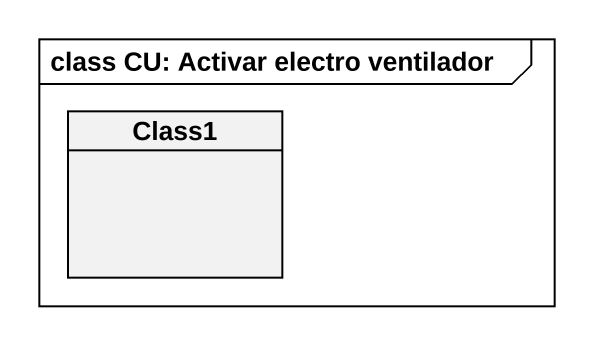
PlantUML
@startuml
mainframe class CU: Activar electro ventilador
hide circle
hide empty members
class Class1
@enduml
